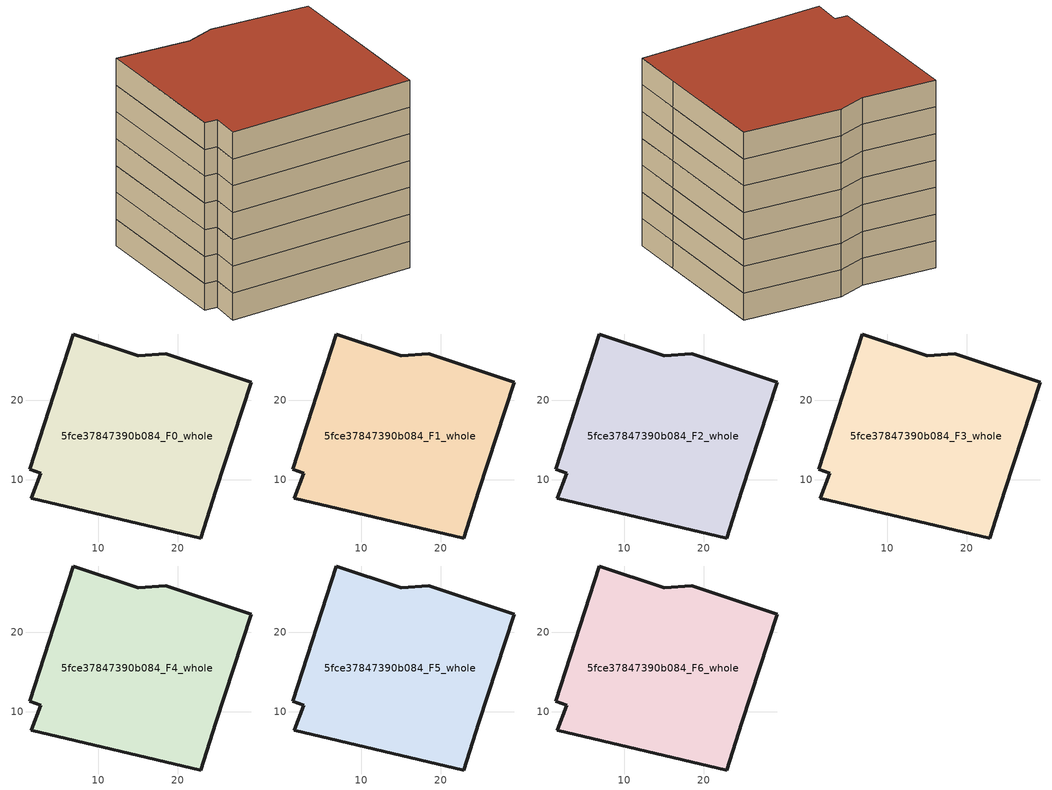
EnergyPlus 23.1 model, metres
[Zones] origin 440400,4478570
5fce37847390b084_F0_whole
 floor ground (EU_floor_Construction): 29.28,22.28 24.83,8.58 22.92,2.66 1.55,7.66 2.75,10.83 1.4,11.29 6.9,28.35 15.03,25.6 18.5,25.88 z0
 wall outside (EU_wall_Construction): 29.28,22.28 18.5,25.88 15.03,25.6 6.9,28.35 1.4,11.29 2.75,10.83 1.55,7.66 22.92,2.66 24.83,8.58 29.28,22.28 z0:3
5fce37847390b084_F1_whole
 floor to 5fce37847390b084_F0_whole (EU_floor_Construction): 29.28,22.28 24.83,8.58 22.92,2.66 1.55,7.66 2.75,10.83 1.4,11.29 6.9,28.35 15.03,25.6 18.5,25.88 z3
 wall outside (EU_wall_Construction): 29.28,22.28 18.5,25.88 15.03,25.6 6.9,28.35 1.4,11.29 2.75,10.83 1.55,7.66 22.92,2.66 24.83,8.58 29.28,22.28 z3:6
5fce37847390b084_F2_whole
 floor to 5fce37847390b084_F1_whole (EU_floor_Construction): 29.28,22.28 24.83,8.58 22.92,2.66 1.55,7.66 2.75,10.83 1.4,11.29 6.9,28.35 15.03,25.6 18.5,25.88 z6
 wall outside (EU_wall_Construction): 29.28,22.28 18.5,25.88 15.03,25.6 6.9,28.35 1.4,11.29 2.75,10.83 1.55,7.66 22.92,2.66 24.83,8.58 29.28,22.28 z6:9
5fce37847390b084_F3_whole
 floor to 5fce37847390b084_F2_whole (EU_floor_Construction): 29.28,22.28 24.83,8.58 22.92,2.66 1.55,7.66 2.75,10.83 1.4,11.29 6.9,28.35 15.03,25.6 18.5,25.88 z9
 wall outside (EU_wall_Construction): 29.28,22.28 18.5,25.88 15.03,25.6 6.9,28.35 1.4,11.29 2.75,10.83 1.55,7.66 22.92,2.66 24.83,8.58 29.28,22.28 z9:12
5fce37847390b084_F4_whole
 floor to 5fce37847390b084_F3_whole (EU_floor_Construction): 29.28,22.28 24.83,8.58 22.92,2.66 1.55,7.66 2.75,10.83 1.4,11.29 6.9,28.35 15.03,25.6 18.5,25.88 z12
 wall outside (EU_wall_Construction): 29.28,22.28 18.5,25.88 15.03,25.6 6.9,28.35 1.4,11.29 2.75,10.83 1.55,7.66 22.92,2.66 24.83,8.58 29.28,22.28 z12:15
5fce37847390b084_F5_whole
 floor to 5fce37847390b084_F4_whole (EU_floor_Construction): 29.28,22.28 24.83,8.58 22.92,2.66 1.55,7.66 2.75,10.83 1.4,11.29 6.9,28.35 15.03,25.6 18.5,25.88 z15
 wall outside (EU_wall_Construction): 29.28,22.28 18.5,25.88 15.03,25.6 6.9,28.35 1.4,11.29 2.75,10.83 1.55,7.66 22.92,2.66 24.83,8.58 29.28,22.28 z15:18
5fce37847390b084_F6_whole
 floor to 5fce37847390b084_F5_whole (EU_floor_Construction): 29.28,22.28 24.83,8.58 22.92,2.66 1.55,7.66 2.75,10.83 1.4,11.29 6.9,28.35 15.03,25.6 18.5,25.88 z18
 wall outside (EU_wall_Construction): 29.28,22.28 18.5,25.88 15.03,25.6 6.9,28.35 1.4,11.29 2.75,10.83 1.55,7.66 22.92,2.66 24.83,8.58 29.28,22.28 z18:21
 roof outside (EU_roof_Construction): 22.92,2.66 24.83,8.58 29.28,22.28 18.5,25.88 15.03,25.6 6.9,28.35 1.4,11.29 2.75,10.83 1.55,7.66 z21
[Building]
EU S2 Campaign: North Axis=0; Terrain=City; Solar Distribution=FullExterior
[Site:Location]
Madrid: Latitude=40.5; Longitude=-3.5; Time Zone=1; Elevation=609
[SizingPeriod:WeatherFileDays]
AnnualSizingPeriod: Begin Month=1; Begin Day of Month=1; End Month=12; End Day of Month=31; Day of Week for Start Day=Monday; Use Weather File Daylight Saving Period=No; Use Weather File Rain and Snow Indicators=No
[MATERIAL]
EU_InternalMass_Material: Roughness=MediumRough; Thickness=0.1; Conductivity=1; Density=1800; Specific Heat=900; Thermal Absorptance=0.9; Solar Absorptance=0.7; Visible Absorptance=0.7
[MATERIAL:NOMASS] Roughness=MediumRough; Thermal Absorptance=0.9; Solar Absorptance=0.7; Visible Absorptance=0.7
Name | Thermal Resistance
EU_wall_NoMass | 0.609216
EU_roof_NoMass | 0.513268
EU_floor_NoMass | 0.568163
[CONSTRUCTION]
EU_wall_Construction: EU_wall_NoMass
EU_roof_Construction: EU_roof_NoMass
EU_floor_Construction: EU_floor_NoMass
EU_InternalMass_Construction: EU_InternalMass_Material
[ZONE] Type=1; Multiplier=1; Ceiling Height=autocalculate; Volume=1451.34; Floor Area=autocalculate; Part of Total Floor Area=Yes
5fce37847390b084_F0_whole; 5fce37847390b084_F1_whole; 5fce37847390b084_F2_whole; 5fce37847390b084_F3_whole; 5fce37847390b084_F4_whole; 5fce37847390b084_F5_whole; 5fce37847390b084_F6_whole
[INTERNALMASS] Construction=EU_InternalMass_Construction; Surface Area=483.781
Name | Zone or ZoneList
5fce37847390b084_F0_whole_EU_InternalMass | 5fce37847390b084_F0_whole
5fce37847390b084_F1_whole_EU_InternalMass | 5fce37847390b084_F1_whole
5fce37847390b084_F2_whole_EU_InternalMass | 5fce37847390b084_F2_whole
5fce37847390b084_F3_whole_EU_InternalMass | 5fce37847390b084_F3_whole
5fce37847390b084_F4_whole_EU_InternalMass | 5fce37847390b084_F4_whole
5fce37847390b084_F5_whole_EU_InternalMass | 5fce37847390b084_F5_whole
5fce37847390b084_F6_whole_EU_InternalMass | 5fce37847390b084_F6_whole
[OTHEREQUIPMENT] Fuel Type=Electricity; Design Level Calculation Method=Watts/Area; Power per Zone Floor Area=1; Fraction Latent=0; Fraction Radiant=0; Fraction Lost=0; Carbon Dioxide Generation Rate=0; EndUse Subcategory=EU_Step8_InternalGains
Name | Zone or ZoneList or Space or SpaceList | Schedule
EU_Step8_InternalGain_5fce37847390b084_F0_whole_f000 | 5fce37847390b084_F0_whole | EU_Step8_GainSchedule_5fce37847390b084_F0_whole_f000
EU_Step8_InternalGain_5fce37847390b084_F1_whole_f000 | 5fce37847390b084_F1_whole | EU_Step8_GainSchedule_5fce37847390b084_F1_whole_f000
EU_Step8_InternalGain_5fce37847390b084_F2_whole_f000 | 5fce37847390b084_F2_whole | EU_Step8_GainSchedule_5fce37847390b084_F2_whole_f000
EU_Step8_InternalGain_5fce37847390b084_F3_whole_f000 | 5fce37847390b084_F3_whole | EU_Step8_GainSchedule_5fce37847390b084_F3_whole_f000
EU_Step8_InternalGain_5fce37847390b084_F4_whole_f000 | 5fce37847390b084_F4_whole | EU_Step8_GainSchedule_5fce37847390b084_F4_whole_f000
EU_Step8_InternalGain_5fce37847390b084_F5_whole_f000 | 5fce37847390b084_F5_whole | EU_Step8_GainSchedule_5fce37847390b084_F5_whole_f000
EU_Step8_InternalGain_5fce37847390b084_F6_whole_f000 | 5fce37847390b084_F6_whole | EU_Step8_GainSchedule_5fce37847390b084_F6_whole_f000
[ZONEVENTILATION:DESIGNFLOWRATE] Schedule=EU_AlwaysOn; Design Flow Rate Calculation Method=AirChanges/Hour; Air Changes per Hour=0.752966; Ventilation Type=Natural; Fan Pressure Rise=0; Fan Total Efficiency=1; Constant Term Coefficient=1; Temperature Term Coefficient=0; Velocity Term Coefficient=0; Velocity Squared Term Coefficient=0; Minimum Indoor Temperature=-100; Maximum Indoor Temperature=100; Delta Temperature=-100; Minimum Outdoor Temperature=-100; Maximum Outdoor Temperature=100; Maximum Wind Speed=40
Name | Zone or ZoneList or Space or SpaceList
EU_ConstantAir_5fce37847390b084_F0_whole | 5fce37847390b084_F0_whole
EU_ConstantAir_5fce37847390b084_F1_whole | 5fce37847390b084_F1_whole
EU_ConstantAir_5fce37847390b084_F2_whole | 5fce37847390b084_F2_whole
EU_ConstantAir_5fce37847390b084_F3_whole | 5fce37847390b084_F3_whole
EU_ConstantAir_5fce37847390b084_F4_whole | 5fce37847390b084_F4_whole
EU_ConstantAir_5fce37847390b084_F5_whole | 5fce37847390b084_F5_whole
EU_ConstantAir_5fce37847390b084_F6_whole | 5fce37847390b084_F6_whole
[HVACTEMPLATE:THERMOSTAT] Constant Heating Setpoint=20; Constant Cooling Setpoint=50
EU_HeatOnly_5fce37847390b084_F0_whole; EU_HeatOnly_5fce37847390b084_F1_whole; EU_HeatOnly_5fce37847390b084_F2_whole; EU_HeatOnly_5fce37847390b084_F3_whole; EU_HeatOnly_5fce37847390b084_F4_whole; EU_HeatOnly_5fce37847390b084_F5_whole; EU_HeatOnly_5fce37847390b084_F6_whole
[HVACTEMPLATE:ZONE:IDEALLOADSAIRSYSTEM] System Availability Schedule=EU_AlwaysOn; Maximum Heating Supply Air Temperature=50; Minimum Cooling Supply Air Temperature=13; Maximum Heating Supply Air Humidity Ratio=0.0156; Minimum Cooling Supply Air Humidity Ratio=0.0077; Heating Limit=NoLimit; Cooling Limit=NoLimit; Heating Availability Schedule=EU_AlwaysOn; Cooling Availability Schedule=EU_CoolingOff; Dehumidification Control Type=ConstantSensibleHeatRatio; Cooling Sensible Heat Ratio=0.7; Dehumidification Setpoint=60; Humidification Control Type=None; Humidification Setpoint=30; Outdoor Air Method=None; Outdoor Air Flow Rate per Person=0.00944; Outdoor Air Flow Rate per Zone Floor Area=0; Outdoor Air Flow Rate per Zone=0; Demand Controlled Ventilation Type=None; Outdoor Air Economizer Type=NoEconomizer; Heat Recovery Type=None; Sensible Heat Recovery Effectiveness=0.7; Latent Heat Recovery Effectiveness=0.65
Name | Template Thermostat
5fce37847390b084_F0_whole | EU_HeatOnly_5fce37847390b084_F0_whole
5fce37847390b084_F1_whole | EU_HeatOnly_5fce37847390b084_F1_whole
5fce37847390b084_F2_whole | EU_HeatOnly_5fce37847390b084_F2_whole
5fce37847390b084_F3_whole | EU_HeatOnly_5fce37847390b084_F3_whole
5fce37847390b084_F4_whole | EU_HeatOnly_5fce37847390b084_F4_whole
5fce37847390b084_F5_whole | EU_HeatOnly_5fce37847390b084_F5_whole
5fce37847390b084_F6_whole | EU_HeatOnly_5fce37847390b084_F6_whole
[SIZING:ZONE] Zone Cooling Design Supply Air Temperature Input Method=SupplyAirTemperature; Zone Cooling Design Supply Air Temperature=13; Zone Heating Design Supply Air Temperature Input Method=SupplyAirTemperature; Zone Heating Design Supply Air Temperature=50; Zone Cooling Design Supply Air Humidity Ratio=0.008; Zone Heating Design Supply Air Humidity Ratio=0.008; Cooling Design Air Flow Method=DesignDay; Cooling Design Air Flow Rate=0; Cooling Minimum Air Flow per Zone Floor Area=0.000762; Cooling Minimum Air Flow=0; Cooling Minimum Air Flow Fraction=0.2; Heating Design Air Flow Method=DesignDay; Heating Design Air Flow Rate=0; Heating Maximum Air Flow per Zone Floor Area=0.002032; Heating Maximum Air Flow=0.141576; Heating Maximum Air Flow Fraction=0.3; Account for Dedicated Outdoor Air System=No; Dedicated Outdoor Air System Control Strategy=NeutralSupplyAir; Dedicated Outdoor Air Low Setpoint Temperature for Design=autosize; Dedicated Outdoor Air High Setpoint Temperature for Design=autosize; Zone Load Sizing Method=Sensible Load Only No Latent Load; Zone Latent Cooling Design Supply Air Humidity Ratio Input Method=HumidityRatioDifference; Zone Cooling Design Supply Air Humidity Ratio Difference=0.005; Zone Latent Heating Design Supply Air Humidity Ratio Input Method=HumidityRatioDifference; Zone Humidification Design Supply Air Humidity Ratio Difference=0.005
5fce37847390b084_F0_whole; 5fce37847390b084_F1_whole; 5fce37847390b084_F2_whole; 5fce37847390b084_F3_whole; 5fce37847390b084_F4_whole; 5fce37847390b084_F5_whole; 5fce37847390b084_F6_whole
[SCHEDULE:CONSTANT]
Name | Hourly Value
EU_AlwaysOn | 1
EU_CoolingOff | 0
[SCHEDULE:FILE] Column Number=1; Rows to Skip at Top=0; Number of Hours of Data=8760; Column Separator=Comma; Interpolate to Timestep=No; Minutes per Item=60; Adjust Schedule for Daylight Savings=Yes
Name | File
EU_Step8_GainSchedule_5fce37847390b084_F0_whole_f000 | C:\Users\o_iseri\Desktop\OpenUBEM\openubem\outputs\eu_evidence\EU-11\ES-MAD-BERRUGUETE\idfs\5fce37847390b084\5fce37847390b084_F0_whole_f000_gain.csv
EU_Step8_GainSchedule_5fce37847390b084_F1_whole_f000 | C:\Users\o_iseri\Desktop\OpenUBEM\openubem\outputs\eu_evidence\EU-11\ES-MAD-BERRUGUETE\idfs\5fce37847390b084\5fce37847390b084_F1_whole_f000_gain.csv
EU_Step8_GainSchedule_5fce37847390b084_F2_whole_f000 | C:\Users\o_iseri\Desktop\OpenUBEM\openubem\outputs\eu_evidence\EU-11\ES-MAD-BERRUGUETE\idfs\5fce37847390b084\5fce37847390b084_F2_whole_f000_gain.csv
EU_Step8_GainSchedule_5fce37847390b084_F3_whole_f000 | C:\Users\o_iseri\Desktop\OpenUBEM\openubem\outputs\eu_evidence\EU-11\ES-MAD-BERRUGUETE\idfs\5fce37847390b084\5fce37847390b084_F3_whole_f000_gain.csv
EU_Step8_GainSchedule_5fce37847390b084_F4_whole_f000 | C:\Users\o_iseri\Desktop\OpenUBEM\openubem\outputs\eu_evidence\EU-11\ES-MAD-BERRUGUETE\idfs\5fce37847390b084\5fce37847390b084_F4_whole_f000_gain.csv
EU_Step8_GainSchedule_5fce37847390b084_F5_whole_f000 | C:\Users\o_iseri\Desktop\OpenUBEM\openubem\outputs\eu_evidence\EU-11\ES-MAD-BERRUGUETE\idfs\5fce37847390b084\5fce37847390b084_F5_whole_f000_gain.csv
EU_Step8_GainSchedule_5fce37847390b084_F6_whole_f000 | C:\Users\o_iseri\Desktop\OpenUBEM\openubem\outputs\eu_evidence\EU-11\ES-MAD-BERRUGUETE\idfs\5fce37847390b084\5fce37847390b084_F6_whole_f000_gain.csv
